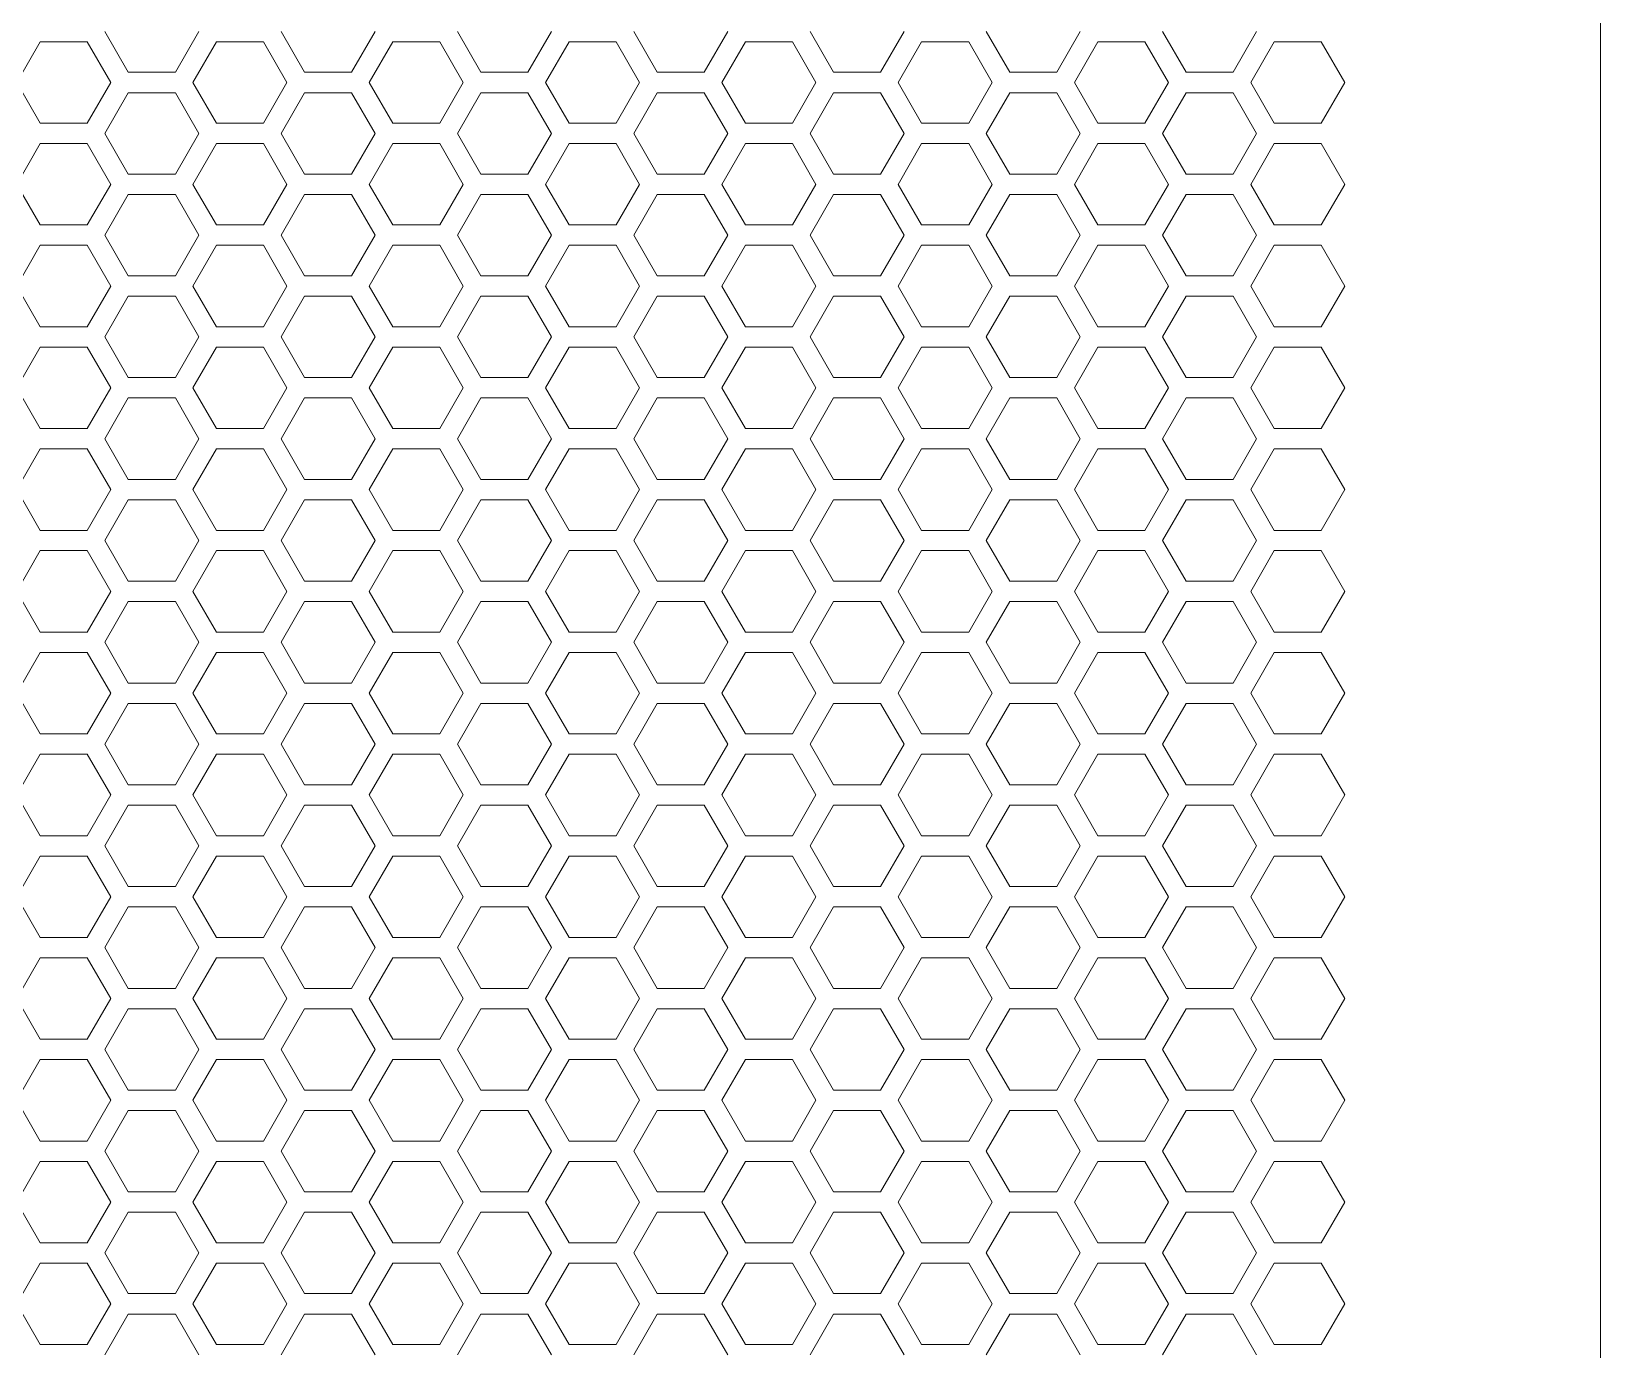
# Model space of a CAD drawing. Header units: millimetres. Extents: x 0 to 40, y -18 to 120.
# Drawn here: x 20.32 to 40, y 28.23 to 44.77 of the extents above; entities that cross this region are included whole.
import ezdxf

# ---------------------------------------------------------------- set-up
doc = ezdxf.new("R2010")
doc.units = ezdxf.units.MM

msp = doc.modelspace()

# ---------------------------------------------------------------- linework, layer by layer
at = {"lineweight": 5}
msp.add_line((40, 0), (40, 45.182), dxfattribs=at)
at = {"color": 0, "lineweight": 5}
for p, q in [((21.24, 44.764), (21.534, 44.254)), ((22.124, 44.254), (22.419, 44.764)), ((23.451, 44.764), (23.745, 44.254)), ((24.335, 44.254), (24.63, 44.764)), ((25.662, 44.764), (25.956, 44.254)), ((26.546, 44.254), (26.841, 44.764)), ((27.873, 44.764), (28.168, 44.254)), ((28.757, 44.254), (29.052, 44.764)), ((30.084, 44.764), (30.379, 44.254)), ((30.968, 44.254), (31.263, 44.764)), ((32.295, 44.764), (32.59, 44.254)), ((33.179, 44.254), (33.474, 44.764)), ((34.506, 44.764), (34.801, 44.254)), ((35.39, 44.254), (35.685, 44.764)), ((20.429, 44.637), (20.134, 44.126)), ((21.018, 44.637), (20.429, 44.637)), ((21.313, 44.126), (21.018, 44.637)), ((22.64, 44.637), (22.345, 44.126)), ((23.229, 44.637), (22.64, 44.637)), ((23.524, 44.126), (23.229, 44.637)), ((24.851, 44.637), (24.556, 44.126)), ((25.441, 44.637), (24.851, 44.637)), ((25.735, 44.126), (25.441, 44.637)), ((27.062, 44.637), (26.767, 44.126)), ((27.652, 44.637), (27.062, 44.637)), ((27.946, 44.126), (27.652, 44.637)), ((29.273, 44.637), (28.978, 44.126)), ((29.863, 44.637), (29.273, 44.637)), ((30.157, 44.126), (29.863, 44.637)), ((31.484, 44.637), (31.189, 44.126)), ((32.074, 44.637), (31.484, 44.637)), ((32.369, 44.126), (32.074, 44.637)), ((33.695, 44.637), (33.4, 44.126)), ((34.285, 44.637), (33.695, 44.637)), ((34.58, 44.126), (34.285, 44.637)), ((35.906, 44.637), (35.611, 44.126)), ((36.496, 44.637), (35.906, 44.637)), ((36.791, 44.126), (36.496, 44.637)), ((20.134, 44.126), (20.429, 43.615)), ((21.018, 43.615), (21.313, 44.126)), ((21.534, 44.254), (22.124, 44.254)), ((22.345, 44.126), (22.64, 43.615)), ((23.229, 43.615), (23.524, 44.126)), ((23.745, 44.254), (24.335, 44.254)), ((24.556, 44.126), (24.851, 43.615)), ((25.441, 43.615), (25.735, 44.126)), ((25.956, 44.254), (26.546, 44.254)), ((26.767, 44.126), (27.062, 43.615)), ((27.652, 43.615), (27.946, 44.126)), ((28.168, 44.254), (28.757, 44.254)), ((28.978, 44.126), (29.273, 43.615)), ((29.863, 43.615), (30.157, 44.126)), ((30.379, 44.254), (30.968, 44.254)), ((31.189, 44.126), (31.484, 43.615)), ((32.074, 43.615), (32.369, 44.126)), ((32.59, 44.254), (33.179, 44.254)), ((33.4, 44.126), (33.695, 43.615)), ((34.285, 43.615), (34.58, 44.126)), ((34.801, 44.254), (35.39, 44.254)), ((35.611, 44.126), (35.906, 43.615)), ((36.496, 43.615), (36.791, 44.126)), ((21.534, 43.998), (21.24, 43.488)), ((22.124, 43.998), (21.534, 43.998)), ((22.419, 43.488), (22.124, 43.998)), ((23.745, 43.998), (23.451, 43.488)), ((24.335, 43.998), (23.745, 43.998)), ((24.63, 43.488), (24.335, 43.998)), ((25.956, 43.998), (25.662, 43.488)), ((26.546, 43.998), (25.956, 43.998)), ((26.841, 43.488), (26.546, 43.998)), ((28.168, 43.998), (27.873, 43.488)), ((28.757, 43.998), (28.168, 43.998)), ((29.052, 43.488), (28.757, 43.998)), ((30.379, 43.998), (30.084, 43.488)), ((30.968, 43.998), (30.379, 43.998)), ((31.263, 43.488), (30.968, 43.998)), ((32.59, 43.998), (32.295, 43.488)), ((33.179, 43.998), (32.59, 43.998)), ((33.474, 43.488), (33.179, 43.998)), ((34.801, 43.998), (34.506, 43.488)), ((35.39, 43.998), (34.801, 43.998)), ((35.685, 43.488), (35.39, 43.998)), ((20.429, 43.615), (21.018, 43.615)), ((22.64, 43.615), (23.229, 43.615)), ((24.851, 43.615), (25.441, 43.615)), ((27.062, 43.615), (27.652, 43.615)), ((29.273, 43.615), (29.863, 43.615)), ((31.484, 43.615), (32.074, 43.615)), ((33.695, 43.615), (34.285, 43.615)), ((35.906, 43.615), (36.496, 43.615)), ((20.429, 43.36), (20.134, 42.849)), ((21.018, 43.36), (20.429, 43.36)), ((21.313, 42.849), (21.018, 43.36)), ((21.24, 43.488), (21.534, 42.977)), ((22.124, 42.977), (22.419, 43.488)), ((22.64, 43.36), (22.345, 42.849)), ((23.229, 43.36), (22.64, 43.36)), ((23.524, 42.849), (23.229, 43.36)), ((23.451, 43.488), (23.745, 42.977)), ((24.335, 42.977), (24.63, 43.488)), ((24.851, 43.36), (24.556, 42.849)), ((25.441, 43.36), (24.851, 43.36)), ((25.735, 42.849), (25.441, 43.36)), ((25.662, 43.488), (25.956, 42.977)), ((26.546, 42.977), (26.841, 43.488)), ((27.062, 43.36), (26.767, 42.849)), ((27.652, 43.36), (27.062, 43.36)), ((27.946, 42.849), (27.652, 43.36)), ((27.873, 43.488), (28.168, 42.977)), ((28.757, 42.977), (29.052, 43.488)), ((29.273, 43.36), (28.978, 42.849)), ((29.863, 43.36), (29.273, 43.36)), ((30.157, 42.849), (29.863, 43.36)), ((30.084, 43.488), (30.379, 42.977)), ((30.968, 42.977), (31.263, 43.488)), ((31.484, 43.36), (31.189, 42.849)), ((32.074, 43.36), (31.484, 43.36)), ((32.369, 42.849), (32.074, 43.36)), ((32.295, 43.488), (32.59, 42.977)), ((33.179, 42.977), (33.474, 43.488)), ((33.695, 43.36), (33.4, 42.849)), ((34.285, 43.36), (33.695, 43.36)), ((34.58, 42.849), (34.285, 43.36)), ((34.506, 43.488), (34.801, 42.977)), ((35.39, 42.977), (35.685, 43.488)), ((35.906, 43.36), (35.611, 42.849)), ((36.496, 43.36), (35.906, 43.36)), ((36.791, 42.849), (36.496, 43.36)), ((21.534, 42.977), (22.124, 42.977)), ((23.745, 42.977), (24.335, 42.977)), ((25.956, 42.977), (26.546, 42.977)), ((28.168, 42.977), (28.757, 42.977)), ((30.379, 42.977), (30.968, 42.977)), ((32.59, 42.977), (33.179, 42.977)), ((34.801, 42.977), (35.39, 42.977)), ((20.134, 42.849), (20.429, 42.339)), ((21.018, 42.339), (21.313, 42.849)), ((21.534, 42.722), (21.24, 42.211)), ((22.124, 42.722), (21.534, 42.722)), ((22.419, 42.211), (22.124, 42.722)), ((22.345, 42.849), (22.64, 42.339)), ((23.229, 42.339), (23.524, 42.849)), ((23.745, 42.722), (23.451, 42.211)), ((24.335, 42.722), (23.745, 42.722)), ((24.63, 42.211), (24.335, 42.722)), ((24.556, 42.849), (24.851, 42.339)), ((25.441, 42.339), (25.735, 42.849)), ((25.956, 42.722), (25.662, 42.211)), ((26.546, 42.722), (25.956, 42.722)), ((26.841, 42.211), (26.546, 42.722)), ((26.767, 42.849), (27.062, 42.339)), ((27.652, 42.339), (27.946, 42.849)), ((28.168, 42.722), (27.873, 42.211)), ((28.757, 42.722), (28.168, 42.722)), ((29.052, 42.211), (28.757, 42.722)), ((28.978, 42.849), (29.273, 42.339)), ((29.863, 42.339), (30.157, 42.849)), ((30.379, 42.722), (30.084, 42.211)), ((30.968, 42.722), (30.379, 42.722)), ((31.263, 42.211), (30.968, 42.722)), ((31.189, 42.849), (31.484, 42.339)), ((32.074, 42.339), (32.369, 42.849)), ((32.59, 42.722), (32.295, 42.211)), ((33.179, 42.722), (32.59, 42.722)), ((33.474, 42.211), (33.179, 42.722)), ((33.4, 42.849), (33.695, 42.339)), ((34.285, 42.339), (34.58, 42.849)), ((34.801, 42.722), (34.506, 42.211)), ((35.39, 42.722), (34.801, 42.722)), ((35.685, 42.211), (35.39, 42.722)), ((35.611, 42.849), (35.906, 42.339)), ((36.496, 42.339), (36.791, 42.849)), ((20.429, 42.339), (21.018, 42.339)), ((22.64, 42.339), (23.229, 42.339)), ((24.851, 42.339), (25.441, 42.339)), ((27.062, 42.339), (27.652, 42.339)), ((29.273, 42.339), (29.863, 42.339)), ((31.484, 42.339), (32.074, 42.339)), ((33.695, 42.339), (34.285, 42.339)), ((35.906, 42.339), (36.496, 42.339)), ((21.24, 42.211), (21.534, 41.701)), ((22.124, 41.701), (22.419, 42.211)), ((23.451, 42.211), (23.745, 41.701)), ((24.335, 41.701), (24.63, 42.211)), ((25.662, 42.211), (25.956, 41.701)), ((26.546, 41.701), (26.841, 42.211)), ((27.873, 42.211), (28.168, 41.701)), ((28.757, 41.701), (29.052, 42.211)), ((30.084, 42.211), (30.379, 41.701)), ((30.968, 41.701), (31.263, 42.211)), ((32.295, 42.211), (32.59, 41.701)), ((33.179, 41.701), (33.474, 42.211)), ((34.506, 42.211), (34.801, 41.701)), ((35.39, 41.701), (35.685, 42.211)), ((20.429, 42.084), (20.134, 41.573)), ((21.018, 42.084), (20.429, 42.084)), ((21.313, 41.573), (21.018, 42.084)), ((22.64, 42.084), (22.345, 41.573)), ((23.229, 42.084), (22.64, 42.084)), ((23.524, 41.573), (23.229, 42.084)), ((24.851, 42.084), (24.556, 41.573)), ((25.441, 42.084), (24.851, 42.084)), ((25.735, 41.573), (25.441, 42.084)), ((27.062, 42.084), (26.767, 41.573)), ((27.652, 42.084), (27.062, 42.084)), ((27.946, 41.573), (27.652, 42.084)), ((29.273, 42.084), (28.978, 41.573)), ((29.863, 42.084), (29.273, 42.084)), ((30.157, 41.573), (29.863, 42.084)), ((31.484, 42.084), (31.189, 41.573)), ((32.074, 42.084), (31.484, 42.084)), ((32.369, 41.573), (32.074, 42.084)), ((33.695, 42.084), (33.4, 41.573)), ((34.285, 42.084), (33.695, 42.084)), ((34.58, 41.573), (34.285, 42.084)), ((35.906, 42.084), (35.611, 41.573)), ((36.496, 42.084), (35.906, 42.084)), ((36.791, 41.573), (36.496, 42.084)), ((20.134, 41.573), (20.429, 41.062)), ((21.018, 41.062), (21.313, 41.573)), ((21.534, 41.701), (22.124, 41.701)), ((22.345, 41.573), (22.64, 41.062)), ((23.229, 41.062), (23.524, 41.573)), ((23.745, 41.701), (24.335, 41.701)), ((24.556, 41.573), (24.851, 41.062)), ((25.441, 41.062), (25.735, 41.573)), ((25.956, 41.701), (26.546, 41.701)), ((26.767, 41.573), (27.062, 41.062)), ((27.652, 41.062), (27.946, 41.573)), ((28.168, 41.701), (28.757, 41.701)), ((28.978, 41.573), (29.273, 41.062)), ((29.863, 41.062), (30.157, 41.573)), ((30.379, 41.701), (30.968, 41.701)), ((31.189, 41.573), (31.484, 41.062)), ((32.074, 41.062), (32.369, 41.573)), ((32.59, 41.701), (33.179, 41.701)), ((33.4, 41.573), (33.695, 41.062)), ((34.285, 41.062), (34.58, 41.573)), ((34.801, 41.701), (35.39, 41.701)), ((35.611, 41.573), (35.906, 41.062)), ((36.496, 41.062), (36.791, 41.573)), ((21.534, 41.445), (21.24, 40.935)), ((22.124, 41.445), (21.534, 41.445)), ((22.419, 40.935), (22.124, 41.445)), ((23.745, 41.445), (23.451, 40.935)), ((24.335, 41.445), (23.745, 41.445)), ((24.63, 40.935), (24.335, 41.445)), ((25.956, 41.445), (25.662, 40.935)), ((26.546, 41.445), (25.956, 41.445)), ((26.841, 40.935), (26.546, 41.445)), ((28.168, 41.445), (27.873, 40.935)), ((28.757, 41.445), (28.168, 41.445)), ((29.052, 40.935), (28.757, 41.445)), ((30.379, 41.445), (30.084, 40.935)), ((30.968, 41.445), (30.379, 41.445)), ((31.263, 40.935), (30.968, 41.445)), ((32.59, 41.445), (32.295, 40.935)), ((33.179, 41.445), (32.59, 41.445)), ((33.474, 40.935), (33.179, 41.445)), ((34.801, 41.445), (34.506, 40.935)), ((35.39, 41.445), (34.801, 41.445)), ((35.685, 40.935), (35.39, 41.445)), ((20.429, 41.062), (21.018, 41.062)), ((22.64, 41.062), (23.229, 41.062)), ((24.851, 41.062), (25.441, 41.062)), ((27.062, 41.062), (27.652, 41.062)), ((29.273, 41.062), (29.863, 41.062)), ((31.484, 41.062), (32.074, 41.062)), ((33.695, 41.062), (34.285, 41.062)), ((35.906, 41.062), (36.496, 41.062)), ((20.429, 40.807), (20.134, 40.296)), ((21.018, 40.807), (20.429, 40.807)), ((21.313, 40.296), (21.018, 40.807)), ((21.24, 40.935), (21.534, 40.424)), ((22.124, 40.424), (22.419, 40.935)), ((22.64, 40.807), (22.345, 40.296)), ((23.229, 40.807), (22.64, 40.807)), ((23.524, 40.296), (23.229, 40.807)), ((23.451, 40.935), (23.745, 40.424)), ((24.335, 40.424), (24.63, 40.935)), ((24.851, 40.807), (24.556, 40.296)), ((25.441, 40.807), (24.851, 40.807)), ((25.735, 40.296), (25.441, 40.807)), ((25.662, 40.935), (25.956, 40.424)), ((26.546, 40.424), (26.841, 40.935)), ((27.062, 40.807), (26.767, 40.296)), ((27.652, 40.807), (27.062, 40.807)), ((27.946, 40.296), (27.652, 40.807)), ((27.873, 40.935), (28.168, 40.424)), ((28.757, 40.424), (29.052, 40.935)), ((29.273, 40.807), (28.978, 40.296)), ((29.863, 40.807), (29.273, 40.807)), ((30.157, 40.296), (29.863, 40.807)), ((30.084, 40.935), (30.379, 40.424)), ((30.968, 40.424), (31.263, 40.935)), ((31.484, 40.807), (31.189, 40.296)), ((32.074, 40.807), (31.484, 40.807)), ((32.369, 40.296), (32.074, 40.807)), ((32.295, 40.935), (32.59, 40.424)), ((33.179, 40.424), (33.474, 40.935)), ((33.695, 40.807), (33.4, 40.296)), ((34.285, 40.807), (33.695, 40.807)), ((34.58, 40.296), (34.285, 40.807)), ((34.506, 40.935), (34.801, 40.424)), ((35.39, 40.424), (35.685, 40.935)), ((35.906, 40.807), (35.611, 40.296)), ((36.496, 40.807), (35.906, 40.807)), ((36.791, 40.296), (36.496, 40.807)), ((21.534, 40.424), (22.124, 40.424)), ((23.745, 40.424), (24.335, 40.424)), ((25.956, 40.424), (26.546, 40.424)), ((28.168, 40.424), (28.757, 40.424)), ((30.379, 40.424), (30.968, 40.424)), ((32.59, 40.424), (33.179, 40.424)), ((34.801, 40.424), (35.39, 40.424)), ((20.134, 40.296), (20.429, 39.786)), ((21.018, 39.786), (21.313, 40.296)), ((21.534, 40.169), (21.24, 39.658)), ((22.124, 40.169), (21.534, 40.169)), ((22.419, 39.658), (22.124, 40.169)), ((22.345, 40.296), (22.64, 39.786)), ((23.229, 39.786), (23.524, 40.296)), ((23.745, 40.169), (23.451, 39.658)), ((24.335, 40.169), (23.745, 40.169)), ((24.63, 39.658), (24.335, 40.169)), ((24.556, 40.296), (24.851, 39.786)), ((25.441, 39.786), (25.735, 40.296)), ((25.956, 40.169), (25.662, 39.658)), ((26.546, 40.169), (25.956, 40.169)), ((26.841, 39.658), (26.546, 40.169)), ((26.767, 40.296), (27.062, 39.786)), ((27.652, 39.786), (27.946, 40.296)), ((28.168, 40.169), (27.873, 39.658)), ((28.757, 40.169), (28.168, 40.169)), ((29.052, 39.658), (28.757, 40.169)), ((28.978, 40.296), (29.273, 39.786)), ((29.863, 39.786), (30.157, 40.296)), ((30.379, 40.169), (30.084, 39.658)), ((30.968, 40.169), (30.379, 40.169)), ((31.263, 39.658), (30.968, 40.169)), ((31.189, 40.296), (31.484, 39.786)), ((32.074, 39.786), (32.369, 40.296)), ((32.59, 40.169), (32.295, 39.658)), ((33.179, 40.169), (32.59, 40.169)), ((33.474, 39.658), (33.179, 40.169)), ((33.4, 40.296), (33.695, 39.786)), ((34.285, 39.786), (34.58, 40.296)), ((34.801, 40.169), (34.506, 39.658)), ((35.39, 40.169), (34.801, 40.169)), ((35.685, 39.658), (35.39, 40.169)), ((35.611, 40.296), (35.906, 39.786)), ((36.496, 39.786), (36.791, 40.296)), ((20.429, 39.786), (21.018, 39.786)), ((22.64, 39.786), (23.229, 39.786)), ((24.851, 39.786), (25.441, 39.786)), ((27.062, 39.786), (27.652, 39.786)), ((29.273, 39.786), (29.863, 39.786)), ((31.484, 39.786), (32.074, 39.786)), ((33.695, 39.786), (34.285, 39.786)), ((35.906, 39.786), (36.496, 39.786)), ((21.24, 39.658), (21.534, 39.147)), ((22.124, 39.147), (22.419, 39.658)), ((23.451, 39.658), (23.745, 39.147)), ((24.335, 39.147), (24.63, 39.658)), ((25.662, 39.658), (25.956, 39.147)), ((26.546, 39.147), (26.841, 39.658)), ((27.873, 39.658), (28.168, 39.147)), ((28.757, 39.147), (29.052, 39.658)), ((30.084, 39.658), (30.379, 39.147)), ((30.968, 39.147), (31.263, 39.658)), ((32.295, 39.658), (32.59, 39.147)), ((33.179, 39.147), (33.474, 39.658)), ((34.506, 39.658), (34.801, 39.147)), ((35.39, 39.147), (35.685, 39.658)), ((20.429, 39.53), (20.134, 39.02)), ((21.018, 39.53), (20.429, 39.53)), ((21.313, 39.02), (21.018, 39.53)), ((22.64, 39.53), (22.345, 39.02)), ((23.229, 39.53), (22.64, 39.53)), ((23.524, 39.02), (23.229, 39.53)), ((24.851, 39.53), (24.556, 39.02)), ((25.441, 39.53), (24.851, 39.53)), ((25.735, 39.02), (25.441, 39.53)), ((27.062, 39.53), (26.767, 39.02)), ((27.652, 39.53), (27.062, 39.53)), ((27.946, 39.02), (27.652, 39.53)), ((29.273, 39.53), (28.978, 39.02)), ((29.863, 39.53), (29.273, 39.53)), ((30.157, 39.02), (29.863, 39.53)), ((31.484, 39.53), (31.189, 39.02)), ((32.074, 39.53), (31.484, 39.53)), ((32.369, 39.02), (32.074, 39.53)), ((33.695, 39.53), (33.4, 39.02)), ((34.285, 39.53), (33.695, 39.53)), ((34.58, 39.02), (34.285, 39.53)), ((35.906, 39.53), (35.611, 39.02)), ((36.496, 39.53), (35.906, 39.53)), ((36.791, 39.02), (36.496, 39.53)), ((20.134, 39.02), (20.429, 38.509)), ((21.018, 38.509), (21.313, 39.02)), ((21.534, 39.147), (22.124, 39.147)), ((22.345, 39.02), (22.64, 38.509)), ((23.229, 38.509), (23.524, 39.02)), ((23.745, 39.147), (24.335, 39.147)), ((24.556, 39.02), (24.851, 38.509)), ((25.441, 38.509), (25.735, 39.02)), ((25.956, 39.147), (26.546, 39.147)), ((26.767, 39.02), (27.062, 38.509)), ((27.652, 38.509), (27.946, 39.02)), ((28.168, 39.147), (28.757, 39.147)), ((28.978, 39.02), (29.273, 38.509)), ((29.863, 38.509), (30.157, 39.02)), ((30.379, 39.147), (30.968, 39.147)), ((31.189, 39.02), (31.484, 38.509)), ((32.074, 38.509), (32.369, 39.02)), ((32.59, 39.147), (33.179, 39.147)), ((33.4, 39.02), (33.695, 38.509)), ((34.285, 38.509), (34.58, 39.02)), ((34.801, 39.147), (35.39, 39.147)), ((35.611, 39.02), (35.906, 38.509)), ((36.496, 38.509), (36.791, 39.02)), ((21.534, 38.892), (21.24, 38.381)), ((22.124, 38.892), (21.534, 38.892)), ((22.419, 38.381), (22.124, 38.892)), ((23.745, 38.892), (23.451, 38.381)), ((24.335, 38.892), (23.745, 38.892)), ((24.63, 38.381), (24.335, 38.892)), ((25.956, 38.892), (25.662, 38.381)), ((26.546, 38.892), (25.956, 38.892)), ((26.841, 38.381), (26.546, 38.892)), ((28.168, 38.892), (27.873, 38.381)), ((28.757, 38.892), (28.168, 38.892)), ((29.052, 38.381), (28.757, 38.892)), ((30.379, 38.892), (30.084, 38.381)), ((30.968, 38.892), (30.379, 38.892)), ((31.263, 38.381), (30.968, 38.892)), ((32.59, 38.892), (32.295, 38.381)), ((33.179, 38.892), (32.59, 38.892)), ((33.474, 38.381), (33.179, 38.892)), ((34.801, 38.892), (34.506, 38.381)), ((35.39, 38.892), (34.801, 38.892)), ((35.685, 38.381), (35.39, 38.892)), ((20.429, 38.509), (21.018, 38.509)), ((21.24, 38.381), (21.534, 37.871)), ((22.124, 37.871), (22.419, 38.381)), ((22.64, 38.509), (23.229, 38.509)), ((23.451, 38.381), (23.745, 37.871)), ((24.335, 37.871), (24.63, 38.381)), ((24.851, 38.509), (25.441, 38.509)), ((25.662, 38.381), (25.956, 37.871)), ((26.546, 37.871), (26.841, 38.381)), ((27.062, 38.509), (27.652, 38.509)), ((27.873, 38.381), (28.168, 37.871)), ((28.757, 37.871), (29.052, 38.381)), ((29.273, 38.509), (29.863, 38.509)), ((30.084, 38.381), (30.379, 37.871)), ((30.968, 37.871), (31.263, 38.381)), ((31.484, 38.509), (32.074, 38.509)), ((32.295, 38.381), (32.59, 37.871)), ((33.179, 37.871), (33.474, 38.381)), ((33.695, 38.509), (34.285, 38.509)), ((34.506, 38.381), (34.801, 37.871)), ((35.39, 37.871), (35.685, 38.381)), ((35.906, 38.509), (36.496, 38.509)), ((20.429, 38.254), (20.134, 37.743)), ((21.018, 38.254), (20.429, 38.254)), ((21.313, 37.743), (21.018, 38.254)), ((22.64, 38.254), (22.345, 37.743)), ((23.229, 38.254), (22.64, 38.254)), ((23.524, 37.743), (23.229, 38.254)), ((24.851, 38.254), (24.556, 37.743)), ((25.441, 38.254), (24.851, 38.254)), ((25.735, 37.743), (25.441, 38.254)), ((27.062, 38.254), (26.767, 37.743)), ((27.652, 38.254), (27.062, 38.254)), ((27.946, 37.743), (27.652, 38.254)), ((29.273, 38.254), (28.978, 37.743)), ((29.863, 38.254), (29.273, 38.254)), ((30.157, 37.743), (29.863, 38.254)), ((31.484, 38.254), (31.189, 37.743)), ((32.074, 38.254), (31.484, 38.254)), ((32.369, 37.743), (32.074, 38.254)), ((33.695, 38.254), (33.4, 37.743)), ((34.285, 38.254), (33.695, 38.254)), ((34.58, 37.743), (34.285, 38.254)), ((35.906, 38.254), (35.611, 37.743)), ((36.496, 38.254), (35.906, 38.254)), ((36.791, 37.743), (36.496, 38.254)), ((21.534, 37.871), (22.124, 37.871)), ((23.745, 37.871), (24.335, 37.871)), ((25.956, 37.871), (26.546, 37.871)), ((28.168, 37.871), (28.757, 37.871)), ((30.379, 37.871), (30.968, 37.871)), ((32.59, 37.871), (33.179, 37.871)), ((34.801, 37.871), (35.39, 37.871)), ((20.134, 37.743), (20.429, 37.232)), ((21.018, 37.232), (21.313, 37.743)), ((21.534, 37.615), (21.24, 37.105)), ((22.124, 37.615), (21.534, 37.615)), ((22.419, 37.105), (22.124, 37.615)), ((22.345, 37.743), (22.64, 37.232)), ((23.229, 37.232), (23.524, 37.743)), ((23.745, 37.615), (23.451, 37.105)), ((24.335, 37.615), (23.745, 37.615)), ((24.63, 37.105), (24.335, 37.615)), ((24.556, 37.743), (24.851, 37.232)), ((25.441, 37.232), (25.735, 37.743)), ((25.956, 37.615), (25.662, 37.105)), ((26.546, 37.615), (25.956, 37.615)), ((26.841, 37.105), (26.546, 37.615)), ((26.767, 37.743), (27.062, 37.232)), ((27.652, 37.232), (27.946, 37.743)), ((28.168, 37.615), (27.873, 37.105)), ((28.757, 37.615), (28.168, 37.615)), ((29.052, 37.105), (28.757, 37.615)), ((28.978, 37.743), (29.273, 37.232)), ((29.863, 37.232), (30.157, 37.743)), ((30.379, 37.615), (30.084, 37.105)), ((30.968, 37.615), (30.379, 37.615)), ((31.263, 37.105), (30.968, 37.615)), ((31.189, 37.743), (31.484, 37.232)), ((32.074, 37.232), (32.369, 37.743)), ((32.59, 37.615), (32.295, 37.105)), ((33.179, 37.615), (32.59, 37.615)), ((33.474, 37.105), (33.179, 37.615)), ((33.4, 37.743), (33.695, 37.232)), ((34.285, 37.232), (34.58, 37.743)), ((34.801, 37.615), (34.506, 37.105)), ((35.39, 37.615), (34.801, 37.615)), ((35.685, 37.105), (35.39, 37.615)), ((35.611, 37.743), (35.906, 37.232)), ((36.496, 37.232), (36.791, 37.743)), ((20.429, 37.232), (21.018, 37.232)), ((22.64, 37.232), (23.229, 37.232)), ((24.851, 37.232), (25.441, 37.232)), ((27.062, 37.232), (27.652, 37.232)), ((29.273, 37.232), (29.863, 37.232)), ((31.484, 37.232), (32.074, 37.232)), ((33.695, 37.232), (34.285, 37.232)), ((35.906, 37.232), (36.496, 37.232)), ((21.24, 37.105), (21.534, 36.594)), ((22.124, 36.594), (22.419, 37.105)), ((23.451, 37.105), (23.745, 36.594)), ((24.335, 36.594), (24.63, 37.105)), ((25.662, 37.105), (25.956, 36.594)), ((26.546, 36.594), (26.841, 37.105)), ((27.873, 37.105), (28.168, 36.594)), ((28.757, 36.594), (29.052, 37.105)), ((30.084, 37.105), (30.379, 36.594)), ((30.968, 36.594), (31.263, 37.105)), ((32.295, 37.105), (32.59, 36.594)), ((33.179, 36.594), (33.474, 37.105)), ((34.506, 37.105), (34.801, 36.594)), ((35.39, 36.594), (35.685, 37.105)), ((20.429, 36.977), (20.134, 36.466)), ((21.018, 36.977), (20.429, 36.977)), ((21.313, 36.466), (21.018, 36.977)), ((22.64, 36.977), (22.345, 36.466)), ((23.229, 36.977), (22.64, 36.977)), ((23.524, 36.466), (23.229, 36.977)), ((24.851, 36.977), (24.556, 36.466)), ((25.441, 36.977), (24.851, 36.977)), ((25.735, 36.466), (25.441, 36.977)), ((27.062, 36.977), (26.767, 36.466)), ((27.652, 36.977), (27.062, 36.977)), ((27.946, 36.466), (27.652, 36.977)), ((29.273, 36.977), (28.978, 36.466)), ((29.863, 36.977), (29.273, 36.977)), ((30.157, 36.466), (29.863, 36.977)), ((31.484, 36.977), (31.189, 36.466)), ((32.074, 36.977), (31.484, 36.977)), ((32.369, 36.466), (32.074, 36.977)), ((33.695, 36.977), (33.4, 36.466)), ((34.285, 36.977), (33.695, 36.977)), ((34.58, 36.466), (34.285, 36.977)), ((35.906, 36.977), (35.611, 36.466)), ((36.496, 36.977), (35.906, 36.977)), ((36.791, 36.466), (36.496, 36.977)), ((20.134, 36.466), (20.429, 35.956)), ((21.018, 35.956), (21.313, 36.466)), ((21.534, 36.594), (22.124, 36.594)), ((22.345, 36.466), (22.64, 35.956)), ((23.229, 35.956), (23.524, 36.466)), ((23.745, 36.594), (24.335, 36.594)), ((24.556, 36.466), (24.851, 35.956)), ((25.441, 35.956), (25.735, 36.466)), ((25.956, 36.594), (26.546, 36.594)), ((26.767, 36.466), (27.062, 35.956)), ((27.652, 35.956), (27.946, 36.466)), ((28.168, 36.594), (28.757, 36.594)), ((28.978, 36.466), (29.273, 35.956)), ((29.863, 35.956), (30.157, 36.466)), ((30.379, 36.594), (30.968, 36.594)), ((31.189, 36.466), (31.484, 35.956)), ((32.074, 35.956), (32.369, 36.466)), ((32.59, 36.594), (33.179, 36.594)), ((33.4, 36.466), (33.695, 35.956)), ((34.285, 35.956), (34.58, 36.466)), ((34.801, 36.594), (35.39, 36.594)), ((35.611, 36.466), (35.906, 35.956)), ((36.496, 35.956), (36.791, 36.466)), ((21.534, 36.339), (21.24, 35.828)), ((22.124, 36.339), (21.534, 36.339)), ((22.419, 35.828), (22.124, 36.339)), ((23.745, 36.339), (23.451, 35.828)), ((24.335, 36.339), (23.745, 36.339)), ((24.63, 35.828), (24.335, 36.339)), ((25.956, 36.339), (25.662, 35.828)), ((26.546, 36.339), (25.956, 36.339)), ((26.841, 35.828), (26.546, 36.339)), ((28.168, 36.339), (27.873, 35.828)), ((28.757, 36.339), (28.168, 36.339)), ((29.052, 35.828), (28.757, 36.339)), ((30.379, 36.339), (30.084, 35.828)), ((30.968, 36.339), (30.379, 36.339)), ((31.263, 35.828), (30.968, 36.339)), ((32.59, 36.339), (32.295, 35.828)), ((33.179, 36.339), (32.59, 36.339)), ((33.474, 35.828), (33.179, 36.339)), ((34.801, 36.339), (34.506, 35.828)), ((35.39, 36.339), (34.801, 36.339)), ((35.685, 35.828), (35.39, 36.339)), ((20.429, 35.956), (21.018, 35.956)), ((21.24, 35.828), (21.534, 35.318)), ((22.124, 35.318), (22.419, 35.828)), ((22.64, 35.956), (23.229, 35.956)), ((23.451, 35.828), (23.745, 35.318)), ((24.335, 35.318), (24.63, 35.828)), ((24.851, 35.956), (25.441, 35.956)), ((25.662, 35.828), (25.956, 35.318)), ((26.546, 35.318), (26.841, 35.828)), ((27.062, 35.956), (27.652, 35.956)), ((27.873, 35.828), (28.168, 35.318)), ((28.757, 35.318), (29.052, 35.828)), ((29.273, 35.956), (29.863, 35.956)), ((30.084, 35.828), (30.379, 35.318)), ((30.968, 35.318), (31.263, 35.828)), ((31.484, 35.956), (32.074, 35.956)), ((32.295, 35.828), (32.59, 35.318)), ((33.179, 35.318), (33.474, 35.828)), ((33.695, 35.956), (34.285, 35.956)), ((34.506, 35.828), (34.801, 35.318)), ((35.39, 35.318), (35.685, 35.828)), ((35.906, 35.956), (36.496, 35.956)), ((20.429, 35.701), (20.134, 35.19)), ((21.018, 35.701), (20.429, 35.701)), ((21.313, 35.19), (21.018, 35.701)), ((22.64, 35.701), (22.345, 35.19)), ((23.229, 35.701), (22.64, 35.701)), ((23.524, 35.19), (23.229, 35.701)), ((24.851, 35.701), (24.556, 35.19)), ((25.441, 35.701), (24.851, 35.701)), ((25.735, 35.19), (25.441, 35.701)), ((27.062, 35.701), (26.767, 35.19)), ((27.652, 35.701), (27.062, 35.701)), ((27.946, 35.19), (27.652, 35.701)), ((29.273, 35.701), (28.978, 35.19)), ((29.863, 35.701), (29.273, 35.701)), ((30.157, 35.19), (29.863, 35.701)), ((31.484, 35.701), (31.189, 35.19)), ((32.074, 35.701), (31.484, 35.701)), ((32.369, 35.19), (32.074, 35.701)), ((33.695, 35.701), (33.4, 35.19)), ((34.285, 35.701), (33.695, 35.701)), ((34.58, 35.19), (34.285, 35.701)), ((35.906, 35.701), (35.611, 35.19)), ((36.496, 35.701), (35.906, 35.701)), ((36.791, 35.19), (36.496, 35.701)), ((21.534, 35.318), (22.124, 35.318)), ((23.745, 35.318), (24.335, 35.318)), ((25.956, 35.318), (26.546, 35.318)), ((28.168, 35.318), (28.757, 35.318)), ((30.379, 35.318), (30.968, 35.318)), ((32.59, 35.318), (33.179, 35.318)), ((34.801, 35.318), (35.39, 35.318)), ((20.134, 35.19), (20.429, 34.679)), ((21.018, 34.679), (21.313, 35.19)), ((21.534, 35.062), (21.24, 34.552)), ((22.124, 35.062), (21.534, 35.062)), ((22.419, 34.552), (22.124, 35.062)), ((22.345, 35.19), (22.64, 34.679)), ((23.229, 34.679), (23.524, 35.19)), ((23.745, 35.062), (23.451, 34.552)), ((24.335, 35.062), (23.745, 35.062)), ((24.63, 34.552), (24.335, 35.062)), ((24.556, 35.19), (24.851, 34.679)), ((25.441, 34.679), (25.735, 35.19)), ((25.956, 35.062), (25.662, 34.552)), ((26.546, 35.062), (25.956, 35.062)), ((26.841, 34.552), (26.546, 35.062)), ((26.767, 35.19), (27.062, 34.679)), ((27.652, 34.679), (27.946, 35.19)), ((28.168, 35.062), (27.873, 34.552)), ((28.757, 35.062), (28.168, 35.062)), ((29.052, 34.552), (28.757, 35.062)), ((28.978, 35.19), (29.273, 34.679)), ((29.863, 34.679), (30.157, 35.19)), ((30.379, 35.062), (30.084, 34.552)), ((30.968, 35.062), (30.379, 35.062)), ((31.263, 34.552), (30.968, 35.062)), ((31.189, 35.19), (31.484, 34.679)), ((32.074, 34.679), (32.369, 35.19)), ((32.59, 35.062), (32.295, 34.552)), ((33.179, 35.062), (32.59, 35.062)), ((33.474, 34.552), (33.179, 35.062)), ((33.4, 35.19), (33.695, 34.679)), ((34.285, 34.679), (34.58, 35.19)), ((34.801, 35.062), (34.506, 34.552)), ((35.39, 35.062), (34.801, 35.062)), ((35.685, 34.552), (35.39, 35.062)), ((35.611, 35.19), (35.906, 34.679)), ((36.496, 34.679), (36.791, 35.19)), ((20.429, 34.679), (21.018, 34.679)), ((22.64, 34.679), (23.229, 34.679)), ((24.851, 34.679), (25.441, 34.679)), ((27.062, 34.679), (27.652, 34.679)), ((29.273, 34.679), (29.863, 34.679)), ((31.484, 34.679), (32.074, 34.679)), ((33.695, 34.679), (34.285, 34.679)), ((35.906, 34.679), (36.496, 34.679)), ((21.24, 34.552), (21.534, 34.041)), ((22.124, 34.041), (22.419, 34.552)), ((23.451, 34.552), (23.745, 34.041)), ((24.335, 34.041), (24.63, 34.552)), ((25.662, 34.552), (25.956, 34.041)), ((26.546, 34.041), (26.841, 34.552)), ((27.873, 34.552), (28.168, 34.041)), ((28.757, 34.041), (29.052, 34.552)), ((30.084, 34.552), (30.379, 34.041)), ((30.968, 34.041), (31.263, 34.552)), ((32.295, 34.552), (32.59, 34.041)), ((33.179, 34.041), (33.474, 34.552)), ((34.506, 34.552), (34.801, 34.041)), ((35.39, 34.041), (35.685, 34.552)), ((20.429, 34.424), (20.134, 33.913)), ((21.018, 34.424), (20.429, 34.424)), ((21.313, 33.913), (21.018, 34.424)), ((22.64, 34.424), (22.345, 33.913)), ((23.229, 34.424), (22.64, 34.424)), ((23.524, 33.913), (23.229, 34.424)), ((24.851, 34.424), (24.556, 33.913)), ((25.441, 34.424), (24.851, 34.424)), ((25.735, 33.913), (25.441, 34.424)), ((27.062, 34.424), (26.767, 33.913)), ((27.652, 34.424), (27.062, 34.424)), ((27.946, 33.913), (27.652, 34.424)), ((29.273, 34.424), (28.978, 33.913)), ((29.863, 34.424), (29.273, 34.424)), ((30.157, 33.913), (29.863, 34.424)), ((31.484, 34.424), (31.189, 33.913)), ((32.074, 34.424), (31.484, 34.424)), ((32.369, 33.913), (32.074, 34.424)), ((33.695, 34.424), (33.4, 33.913)), ((34.285, 34.424), (33.695, 34.424)), ((34.58, 33.913), (34.285, 34.424)), ((35.906, 34.424), (35.611, 33.913)), ((36.496, 34.424), (35.906, 34.424)), ((36.791, 33.913), (36.496, 34.424)), ((20.134, 33.913), (20.429, 33.403)), ((21.018, 33.403), (21.313, 33.913)), ((21.534, 34.041), (22.124, 34.041)), ((22.345, 33.913), (22.64, 33.403)), ((23.229, 33.403), (23.524, 33.913)), ((23.745, 34.041), (24.335, 34.041)), ((24.556, 33.913), (24.851, 33.403)), ((25.441, 33.403), (25.735, 33.913)), ((25.956, 34.041), (26.546, 34.041)), ((26.767, 33.913), (27.062, 33.403)), ((27.652, 33.403), (27.946, 33.913)), ((28.168, 34.041), (28.757, 34.041)), ((28.978, 33.913), (29.273, 33.403)), ((29.863, 33.403), (30.157, 33.913)), ((30.379, 34.041), (30.968, 34.041)), ((31.189, 33.913), (31.484, 33.403)), ((32.074, 33.403), (32.369, 33.913)), ((32.59, 34.041), (33.179, 34.041)), ((33.4, 33.913), (33.695, 33.403)), ((34.285, 33.403), (34.58, 33.913)), ((34.801, 34.041), (35.39, 34.041)), ((35.611, 33.913), (35.906, 33.403)), ((36.496, 33.403), (36.791, 33.913)), ((21.534, 33.786), (21.24, 33.275)), ((22.124, 33.786), (21.534, 33.786)), ((22.419, 33.275), (22.124, 33.786)), ((23.745, 33.786), (23.451, 33.275)), ((24.335, 33.786), (23.745, 33.786)), ((24.63, 33.275), (24.335, 33.786)), ((25.956, 33.786), (25.662, 33.275)), ((26.546, 33.786), (25.956, 33.786)), ((26.841, 33.275), (26.546, 33.786)), ((28.168, 33.786), (27.873, 33.275)), ((28.757, 33.786), (28.168, 33.786)), ((29.052, 33.275), (28.757, 33.786)), ((30.379, 33.786), (30.084, 33.275)), ((30.968, 33.786), (30.379, 33.786)), ((31.263, 33.275), (30.968, 33.786)), ((32.59, 33.786), (32.295, 33.275)), ((33.179, 33.786), (32.59, 33.786)), ((33.474, 33.275), (33.179, 33.786)), ((34.801, 33.786), (34.506, 33.275)), ((35.39, 33.786), (34.801, 33.786)), ((35.685, 33.275), (35.39, 33.786)), ((20.429, 33.403), (21.018, 33.403)), ((21.24, 33.275), (21.534, 32.764)), ((22.124, 32.764), (22.419, 33.275)), ((22.64, 33.403), (23.229, 33.403)), ((23.451, 33.275), (23.745, 32.764)), ((24.335, 32.764), (24.63, 33.275)), ((24.851, 33.403), (25.441, 33.403)), ((25.662, 33.275), (25.956, 32.764)), ((26.546, 32.764), (26.841, 33.275)), ((27.062, 33.403), (27.652, 33.403)), ((27.873, 33.275), (28.168, 32.764)), ((28.757, 32.764), (29.052, 33.275)), ((29.273, 33.403), (29.863, 33.403)), ((30.084, 33.275), (30.379, 32.764)), ((30.968, 32.764), (31.263, 33.275)), ((31.484, 33.403), (32.074, 33.403)), ((32.295, 33.275), (32.59, 32.764)), ((33.179, 32.764), (33.474, 33.275)), ((33.695, 33.403), (34.285, 33.403)), ((34.506, 33.275), (34.801, 32.764)), ((35.39, 32.764), (35.685, 33.275)), ((35.906, 33.403), (36.496, 33.403)), ((20.429, 33.147), (20.134, 32.637)), ((21.018, 33.147), (20.429, 33.147)), ((21.313, 32.637), (21.018, 33.147)), ((22.64, 33.147), (22.345, 32.637)), ((23.229, 33.147), (22.64, 33.147)), ((23.524, 32.637), (23.229, 33.147)), ((24.851, 33.147), (24.556, 32.637)), ((25.441, 33.147), (24.851, 33.147)), ((25.735, 32.637), (25.441, 33.147)), ((27.062, 33.147), (26.767, 32.637)), ((27.652, 33.147), (27.062, 33.147)), ((27.946, 32.637), (27.652, 33.147)), ((29.273, 33.147), (28.978, 32.637)), ((29.863, 33.147), (29.273, 33.147)), ((30.157, 32.637), (29.863, 33.147)), ((31.484, 33.147), (31.189, 32.637)), ((32.074, 33.147), (31.484, 33.147)), ((32.369, 32.637), (32.074, 33.147)), ((33.695, 33.147), (33.4, 32.637)), ((34.285, 33.147), (33.695, 33.147)), ((34.58, 32.637), (34.285, 33.147)), ((35.906, 33.147), (35.611, 32.637)), ((36.496, 33.147), (35.906, 33.147)), ((36.791, 32.637), (36.496, 33.147)), ((21.534, 32.764), (22.124, 32.764)), ((23.745, 32.764), (24.335, 32.764)), ((25.956, 32.764), (26.546, 32.764)), ((28.168, 32.764), (28.757, 32.764)), ((30.379, 32.764), (30.968, 32.764)), ((32.59, 32.764), (33.179, 32.764)), ((34.801, 32.764), (35.39, 32.764)), ((20.134, 32.637), (20.429, 32.126)), ((21.018, 32.126), (21.313, 32.637)), ((21.534, 32.509), (21.24, 31.998)), ((22.124, 32.509), (21.534, 32.509)), ((22.419, 31.998), (22.124, 32.509)), ((22.345, 32.637), (22.64, 32.126)), ((23.229, 32.126), (23.524, 32.637)), ((23.745, 32.509), (23.451, 31.998)), ((24.335, 32.509), (23.745, 32.509)), ((24.63, 31.998), (24.335, 32.509)), ((24.556, 32.637), (24.851, 32.126)), ((25.441, 32.126), (25.735, 32.637)), ((25.956, 32.509), (25.662, 31.998)), ((26.546, 32.509), (25.956, 32.509)), ((26.841, 31.998), (26.546, 32.509)), ((26.767, 32.637), (27.062, 32.126)), ((27.652, 32.126), (27.946, 32.637)), ((28.168, 32.509), (27.873, 31.998)), ((28.757, 32.509), (28.168, 32.509)), ((29.052, 31.998), (28.757, 32.509)), ((28.978, 32.637), (29.273, 32.126)), ((29.863, 32.126), (30.157, 32.637)), ((30.379, 32.509), (30.084, 31.998)), ((30.968, 32.509), (30.379, 32.509)), ((31.263, 31.998), (30.968, 32.509)), ((31.189, 32.637), (31.484, 32.126)), ((32.074, 32.126), (32.369, 32.637)), ((32.59, 32.509), (32.295, 31.998)), ((33.179, 32.509), (32.59, 32.509)), ((33.474, 31.998), (33.179, 32.509)), ((33.4, 32.637), (33.695, 32.126)), ((34.285, 32.126), (34.58, 32.637)), ((34.801, 32.509), (34.506, 31.998)), ((35.39, 32.509), (34.801, 32.509)), ((35.685, 31.998), (35.39, 32.509)), ((35.611, 32.637), (35.906, 32.126)), ((36.496, 32.126), (36.791, 32.637)), ((20.429, 32.126), (21.018, 32.126)), ((22.64, 32.126), (23.229, 32.126)), ((24.851, 32.126), (25.441, 32.126)), ((27.062, 32.126), (27.652, 32.126)), ((29.273, 32.126), (29.863, 32.126)), ((31.484, 32.126), (32.074, 32.126)), ((33.695, 32.126), (34.285, 32.126)), ((35.906, 32.126), (36.496, 32.126)), ((21.24, 31.998), (21.534, 31.488)), ((22.124, 31.488), (22.419, 31.998)), ((23.451, 31.998), (23.745, 31.488)), ((24.335, 31.488), (24.63, 31.998)), ((25.662, 31.998), (25.956, 31.488)), ((26.546, 31.488), (26.841, 31.998)), ((27.873, 31.998), (28.168, 31.488)), ((28.757, 31.488), (29.052, 31.998)), ((30.084, 31.998), (30.379, 31.488)), ((30.968, 31.488), (31.263, 31.998)), ((32.295, 31.998), (32.59, 31.488)), ((33.179, 31.488), (33.474, 31.998)), ((34.506, 31.998), (34.801, 31.488)), ((35.39, 31.488), (35.685, 31.998)), ((20.429, 31.871), (20.134, 31.36)), ((21.018, 31.871), (20.429, 31.871)), ((21.313, 31.36), (21.018, 31.871)), ((22.64, 31.871), (22.345, 31.36)), ((23.229, 31.871), (22.64, 31.871)), ((23.524, 31.36), (23.229, 31.871)), ((24.851, 31.871), (24.556, 31.36)), ((25.441, 31.871), (24.851, 31.871)), ((25.735, 31.36), (25.441, 31.871)), ((27.062, 31.871), (26.767, 31.36)), ((27.652, 31.871), (27.062, 31.871)), ((27.946, 31.36), (27.652, 31.871)), ((29.273, 31.871), (28.978, 31.36)), ((29.863, 31.871), (29.273, 31.871)), ((30.157, 31.36), (29.863, 31.871)), ((31.484, 31.871), (31.189, 31.36)), ((32.074, 31.871), (31.484, 31.871)), ((32.369, 31.36), (32.074, 31.871)), ((33.695, 31.871), (33.4, 31.36)), ((34.285, 31.871), (33.695, 31.871)), ((34.58, 31.36), (34.285, 31.871)), ((35.906, 31.871), (35.611, 31.36)), ((36.496, 31.871), (35.906, 31.871)), ((36.791, 31.36), (36.496, 31.871)), ((20.134, 31.36), (20.429, 30.849)), ((21.018, 30.849), (21.313, 31.36)), ((21.534, 31.488), (22.124, 31.488)), ((22.345, 31.36), (22.64, 30.849)), ((23.229, 30.849), (23.524, 31.36)), ((23.745, 31.488), (24.335, 31.488)), ((24.556, 31.36), (24.851, 30.849)), ((25.441, 30.849), (25.735, 31.36)), ((25.956, 31.488), (26.546, 31.488)), ((26.767, 31.36), (27.062, 30.849)), ((27.652, 30.849), (27.946, 31.36)), ((28.168, 31.488), (28.757, 31.488)), ((28.978, 31.36), (29.273, 30.849)), ((29.863, 30.849), (30.157, 31.36)), ((30.379, 31.488), (30.968, 31.488)), ((31.189, 31.36), (31.484, 30.849)), ((32.074, 30.849), (32.369, 31.36)), ((32.59, 31.488), (33.179, 31.488)), ((33.4, 31.36), (33.695, 30.849)), ((34.285, 30.849), (34.58, 31.36)), ((34.801, 31.488), (35.39, 31.488)), ((35.611, 31.36), (35.906, 30.849)), ((36.496, 30.849), (36.791, 31.36)), ((21.534, 31.232), (21.24, 30.722)), ((22.124, 31.232), (21.534, 31.232)), ((22.419, 30.722), (22.124, 31.232)), ((23.745, 31.232), (23.451, 30.722)), ((24.335, 31.232), (23.745, 31.232)), ((24.63, 30.722), (24.335, 31.232)), ((25.956, 31.232), (25.662, 30.722)), ((26.546, 31.232), (25.956, 31.232)), ((26.841, 30.722), (26.546, 31.232)), ((28.168, 31.232), (27.873, 30.722)), ((28.757, 31.232), (28.168, 31.232)), ((29.052, 30.722), (28.757, 31.232)), ((30.379, 31.232), (30.084, 30.722)), ((30.968, 31.232), (30.379, 31.232)), ((31.263, 30.722), (30.968, 31.232)), ((32.59, 31.232), (32.295, 30.722)), ((33.179, 31.232), (32.59, 31.232)), ((33.474, 30.722), (33.179, 31.232)), ((34.801, 31.232), (34.506, 30.722)), ((35.39, 31.232), (34.801, 31.232)), ((35.685, 30.722), (35.39, 31.232)), ((20.429, 30.849), (21.018, 30.849)), ((21.24, 30.722), (21.534, 30.211)), ((22.124, 30.211), (22.419, 30.722)), ((22.64, 30.849), (23.229, 30.849)), ((23.451, 30.722), (23.745, 30.211)), ((24.335, 30.211), (24.63, 30.722)), ((24.851, 30.849), (25.441, 30.849)), ((25.662, 30.722), (25.956, 30.211)), ((26.546, 30.211), (26.841, 30.722)), ((27.062, 30.849), (27.652, 30.849)), ((27.873, 30.722), (28.168, 30.211)), ((28.757, 30.211), (29.052, 30.722)), ((29.273, 30.849), (29.863, 30.849)), ((30.084, 30.722), (30.379, 30.211)), ((30.968, 30.211), (31.263, 30.722)), ((31.484, 30.849), (32.074, 30.849)), ((32.295, 30.722), (32.59, 30.211)), ((33.179, 30.211), (33.474, 30.722)), ((33.695, 30.849), (34.285, 30.849)), ((34.506, 30.722), (34.801, 30.211)), ((35.39, 30.211), (35.685, 30.722)), ((35.906, 30.849), (36.496, 30.849)), ((20.429, 30.594), (20.134, 30.084)), ((21.018, 30.594), (20.429, 30.594)), ((21.313, 30.084), (21.018, 30.594)), ((22.64, 30.594), (22.345, 30.084)), ((23.229, 30.594), (22.64, 30.594)), ((23.524, 30.084), (23.229, 30.594)), ((24.851, 30.594), (24.556, 30.084)), ((25.441, 30.594), (24.851, 30.594)), ((25.735, 30.084), (25.441, 30.594)), ((27.062, 30.594), (26.767, 30.084)), ((27.652, 30.594), (27.062, 30.594)), ((27.946, 30.084), (27.652, 30.594)), ((29.273, 30.594), (28.978, 30.084)), ((29.863, 30.594), (29.273, 30.594)), ((30.157, 30.084), (29.863, 30.594)), ((31.484, 30.594), (31.189, 30.084)), ((32.074, 30.594), (31.484, 30.594)), ((32.369, 30.084), (32.074, 30.594)), ((33.695, 30.594), (33.4, 30.084)), ((34.285, 30.594), (33.695, 30.594)), ((34.58, 30.084), (34.285, 30.594)), ((35.906, 30.594), (35.611, 30.084)), ((36.496, 30.594), (35.906, 30.594)), ((36.791, 30.084), (36.496, 30.594)), ((21.534, 30.211), (22.124, 30.211)), ((23.745, 30.211), (24.335, 30.211)), ((25.956, 30.211), (26.546, 30.211)), ((28.168, 30.211), (28.757, 30.211)), ((30.379, 30.211), (30.968, 30.211)), ((32.59, 30.211), (33.179, 30.211)), ((34.801, 30.211), (35.39, 30.211)), ((20.134, 30.084), (20.429, 29.573)), ((21.018, 29.573), (21.313, 30.084)), ((21.534, 29.956), (21.24, 29.445)), ((22.124, 29.956), (21.534, 29.956)), ((22.419, 29.445), (22.124, 29.956)), ((22.345, 30.084), (22.64, 29.573)), ((23.229, 29.573), (23.524, 30.084)), ((23.745, 29.956), (23.451, 29.445)), ((24.335, 29.956), (23.745, 29.956)), ((24.63, 29.445), (24.335, 29.956)), ((24.556, 30.084), (24.851, 29.573)), ((25.441, 29.573), (25.735, 30.084)), ((25.956, 29.956), (25.662, 29.445)), ((26.546, 29.956), (25.956, 29.956)), ((26.841, 29.445), (26.546, 29.956)), ((26.767, 30.084), (27.062, 29.573)), ((27.652, 29.573), (27.946, 30.084)), ((28.168, 29.956), (27.873, 29.445)), ((28.757, 29.956), (28.168, 29.956)), ((29.052, 29.445), (28.757, 29.956)), ((28.978, 30.084), (29.273, 29.573)), ((29.863, 29.573), (30.157, 30.084)), ((30.379, 29.956), (30.084, 29.445)), ((30.968, 29.956), (30.379, 29.956)), ((31.263, 29.445), (30.968, 29.956)), ((31.189, 30.084), (31.484, 29.573)), ((32.074, 29.573), (32.369, 30.084)), ((32.59, 29.956), (32.295, 29.445)), ((33.179, 29.956), (32.59, 29.956)), ((33.474, 29.445), (33.179, 29.956)), ((33.4, 30.084), (33.695, 29.573)), ((34.285, 29.573), (34.58, 30.084)), ((34.801, 29.956), (34.506, 29.445)), ((35.39, 29.956), (34.801, 29.956)), ((35.685, 29.445), (35.39, 29.956)), ((35.611, 30.084), (35.906, 29.573)), ((36.496, 29.573), (36.791, 30.084)), ((20.429, 29.573), (21.018, 29.573)), ((22.64, 29.573), (23.229, 29.573)), ((24.851, 29.573), (25.441, 29.573)), ((27.062, 29.573), (27.652, 29.573)), ((29.273, 29.573), (29.863, 29.573)), ((31.484, 29.573), (32.074, 29.573)), ((33.695, 29.573), (34.285, 29.573)), ((35.906, 29.573), (36.496, 29.573)), ((21.24, 29.445), (21.534, 28.935)), ((22.124, 28.935), (22.419, 29.445)), ((23.451, 29.445), (23.745, 28.935)), ((24.335, 28.935), (24.63, 29.445)), ((25.662, 29.445), (25.956, 28.935)), ((26.546, 28.935), (26.841, 29.445)), ((27.873, 29.445), (28.168, 28.935)), ((28.757, 28.935), (29.052, 29.445)), ((30.084, 29.445), (30.379, 28.935)), ((30.968, 28.935), (31.263, 29.445)), ((32.295, 29.445), (32.59, 28.935)), ((33.179, 28.935), (33.474, 29.445)), ((34.506, 29.445), (34.801, 28.935)), ((35.39, 28.935), (35.685, 29.445)), ((20.429, 29.318), (20.134, 28.807)), ((21.018, 29.318), (20.429, 29.318)), ((21.313, 28.807), (21.018, 29.318)), ((22.64, 29.318), (22.345, 28.807)), ((23.229, 29.318), (22.64, 29.318)), ((23.524, 28.807), (23.229, 29.318)), ((24.851, 29.318), (24.556, 28.807)), ((25.441, 29.318), (24.851, 29.318)), ((25.735, 28.807), (25.441, 29.318)), ((27.062, 29.318), (26.767, 28.807)), ((27.652, 29.318), (27.062, 29.318)), ((27.946, 28.807), (27.652, 29.318)), ((29.273, 29.318), (28.978, 28.807)), ((29.863, 29.318), (29.273, 29.318)), ((30.157, 28.807), (29.863, 29.318)), ((31.484, 29.318), (31.189, 28.807)), ((32.074, 29.318), (31.484, 29.318)), ((32.369, 28.807), (32.074, 29.318)), ((33.695, 29.318), (33.4, 28.807)), ((34.285, 29.318), (33.695, 29.318)), ((34.58, 28.807), (34.285, 29.318)), ((35.906, 29.318), (35.611, 28.807)), ((36.496, 29.318), (35.906, 29.318)), ((36.791, 28.807), (36.496, 29.318)), ((21.534, 28.935), (22.124, 28.935)), ((23.745, 28.935), (24.335, 28.935)), ((25.956, 28.935), (26.546, 28.935)), ((28.168, 28.935), (28.757, 28.935)), ((30.379, 28.935), (30.968, 28.935)), ((32.59, 28.935), (33.179, 28.935)), ((34.801, 28.935), (35.39, 28.935)), ((20.134, 28.807), (20.429, 28.296)), ((21.018, 28.296), (21.313, 28.807)), ((22.345, 28.807), (22.64, 28.296)), ((23.229, 28.296), (23.524, 28.807)), ((24.556, 28.807), (24.851, 28.296)), ((25.441, 28.296), (25.735, 28.807)), ((26.767, 28.807), (27.062, 28.296)), ((27.652, 28.296), (27.946, 28.807)), ((28.978, 28.807), (29.273, 28.296)), ((29.863, 28.296), (30.157, 28.807)), ((31.189, 28.807), (31.484, 28.296)), ((32.074, 28.296), (32.369, 28.807)), ((33.4, 28.807), (33.695, 28.296)), ((34.285, 28.296), (34.58, 28.807)), ((35.611, 28.807), (35.906, 28.296)), ((36.496, 28.296), (36.791, 28.807)), ((21.534, 28.679), (21.24, 28.169)), ((22.124, 28.679), (21.534, 28.679)), ((22.419, 28.169), (22.124, 28.679)), ((23.745, 28.679), (23.451, 28.169)), ((24.335, 28.679), (23.745, 28.679)), ((24.63, 28.169), (24.335, 28.679)), ((25.956, 28.679), (25.662, 28.169)), ((26.546, 28.679), (25.956, 28.679)), ((26.841, 28.169), (26.546, 28.679)), ((28.168, 28.679), (27.873, 28.169)), ((28.757, 28.679), (28.168, 28.679)), ((29.052, 28.169), (28.757, 28.679)), ((30.379, 28.679), (30.084, 28.169)), ((30.968, 28.679), (30.379, 28.679)), ((31.263, 28.169), (30.968, 28.679)), ((32.59, 28.679), (32.295, 28.169)), ((33.179, 28.679), (32.59, 28.679)), ((33.474, 28.169), (33.179, 28.679)), ((34.801, 28.679), (34.506, 28.169)), ((35.39, 28.679), (34.801, 28.679)), ((35.685, 28.169), (35.39, 28.679)), ((20.429, 28.296), (21.018, 28.296)), ((22.64, 28.296), (23.229, 28.296)), ((24.851, 28.296), (25.441, 28.296)), ((27.062, 28.296), (27.652, 28.296)), ((29.273, 28.296), (29.863, 28.296)), ((31.484, 28.296), (32.074, 28.296)), ((33.695, 28.296), (34.285, 28.296)), ((35.906, 28.296), (36.496, 28.296))]:
    msp.add_line(p, q, dxfattribs=at)

doc.saveas('drawing.dxf')
